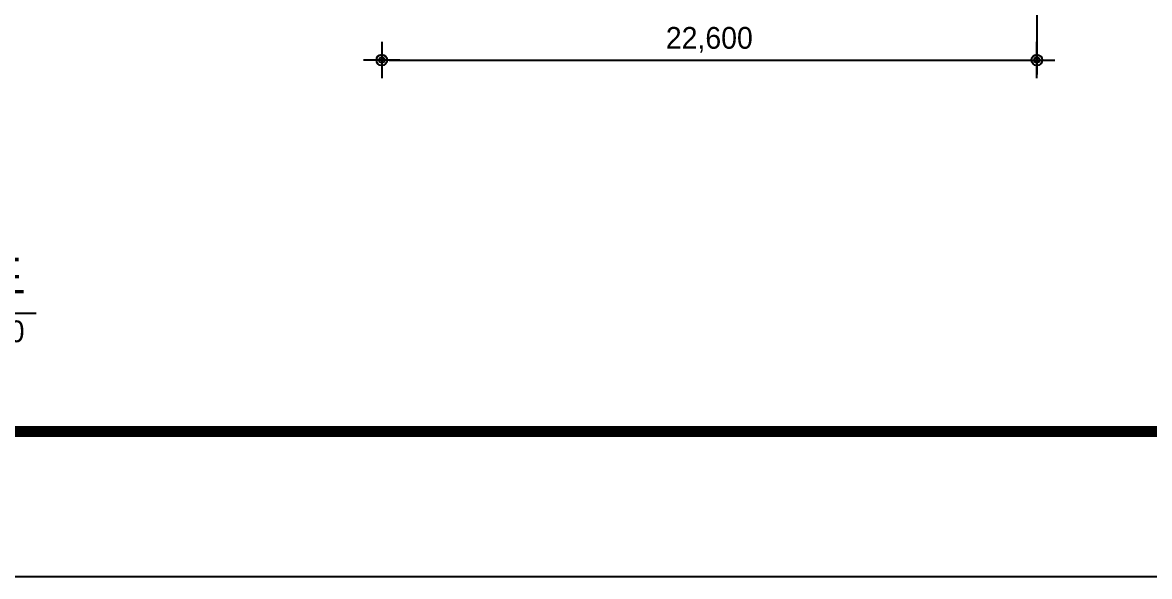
# Model space of a CAD drawing. Header units: metres. Extents: x 630750 to 860239, y 578133 to 726633.
# Drawn here: x 735510 to 774389, y 578133 to 597237 of the extents above; entities that cross this region are included whole.
import ezdxf
from ezdxf.enums import TextEntityAlignment as Align

# ---------------------------------------------------------------- set-up
doc = ezdxf.new("R2010")
doc.units = ezdxf.units.M
doc.header["$LTSCALE"] = 300
doc.layers.get('Defpoints').update_dxf_attribs({"color": 8})
for name, color, linetype in [('001dmp-FORM', 7, 'Continuous'), ('003dmp-TIT', 2, 'Continuous'), ('A-DIM', 7, 'Continuous'), ('DIM', 7, 'Continuous')]:
    doc.layers.add(name, color=color, linetype=linetype)
doc.styles.add('TEXT(돋음)', font='')
doc.styles.add('돋움', font='')
doc.styles.get('TEXT(돋음)').set_extended_font_data('Dotum')
doc.styles.get('돋움').set_extended_font_data('Dotum')
doc.dimstyles.new('DIM250', dxfattribs={"dimscale": 250, "dimtxt": 3, "dimasz": 1, "dimexe": 2, "dimexo": 3, "dimgap": 1, "dimtad": 1, "dimdec": 0, "dimzin": 0, "dimdsep": 46, "dimlunit": 6, "dimtxsty": 'TEXT(돋음)', "dimblk": 'Z_DOT', "dimcen": 2.5, "dimdle": 2, "dimclrd": 256, "dimclre": 256, "dimclrt": 3, "dimadec": 0, "dimazin": 0, "dimtfac": 1, "dimtdec": 0, "dimtix": 1, "dimtmove": 2, "dimatfit": 3, "dimldrblk": 'Z_DOT', "dimfxl": 1, "dimtolj": 1, "dimtzin": 0, "dimarcsym": 0})

# ---------------------------------------------------------------- blocks, each defined once
blk = doc.blocks.new('Z_DOT')
at = {"layer": 'DIM', "color": 7}
for p, q in [((0, -2.5), (0, 2.5)), ((-2.5, 0), (2.5, 0))]:
    blk.add_line(p, q, dxfattribs=at)
for radius in [0.75, 0.375]:
    blk.add_circle((0, 0), radius, dxfattribs=at)
blk = doc.blocks.new('*D46')
at = {"layer": 'A-DIM', "lineweight": -2, "transparency": 16777216}
for p, q in [((770504, 599220), (770504, 595442)), ((747904, 595889), (747904, 595442)), ((748154, 595942), (770254, 595942))]:
    blk.add_line(p, q, dxfattribs=at)
at = {"layer": 'Defpoints', "color": 0, "transparency": 16777216}
for p in [(770504, 599970), (747904, 596639), (770504, 595942)]:
    blk.add_point(p, dxfattribs=at)
at = {"layer": 'A-DIM', "lineweight": -2, "transparency": 16777216, "xscale": 250, "yscale": 250, "zscale": 250, "rotation": 180}
blk.add_blockref('Z_DOT', (747904, 595942), dxfattribs=at)
at = {"layer": 'A-DIM', "lineweight": -2, "transparency": 16777216, "xscale": 250, "yscale": 250, "zscale": 250}
blk.add_blockref('Z_DOT', (770504, 595942), dxfattribs=at)
at = {"layer": 'A-DIM', "color": 3, "transparency": 16777216, "insert": (759204, 596639), "char_height": 750, "attachment_point": 5, "style": 'TEXT(돋음)'}
blk.add_mtext('\\A1;22,600', dxfattribs=at)
blk = doc.blocks.new('xref-sheet(건축)')
at = {"layer": '001dmp-FORM', "color": 30}
blk.add_lwpolyline([(8410, 5940), (0, 5940), (0, 0), (8410, 0)], close=True, dxfattribs=at)
at = {"layer": '001dmp-FORM', "const_width": 15}
blk.add_lwpolyline([(300, 200), (300, 5740), (8210, 5740), (8210, 200)], close=True, dxfattribs=at)

msp = doc.modelspace()

# ---------------------------------------------------------------- linework, layer by layer
at = {"layer": '003dmp-TIT'}
msp.add_line((722023.1, 587211.7, 0), (735976.9, 587211.7, 0), dxfattribs=at)

# ---------------------------------------------------------------- block references
at = {"xscale": 24.9999912600033, "yscale": 24.99999123637099, "zscale": 24.99999123690949}
msp.add_blockref('xref-sheet(건축)', (630750, 578132.8), dxfattribs=at)

# ---------------------------------------------------------------- texts
at = {"layer": '003dmp-TIT', "style": '돋움'}
msp.add_text('5층 평면도', height=1250, rotation=0, dxfattribs=at).set_placement((735636.2, 587461.7, 0), align=Align.BOTTOM_RIGHT)
at = {"layer": '003dmp-TIT', "color": 3, "style": '돋움'}
msp.add_text('축척 : 1/500', height=750, rotation=0, dxfattribs=at).set_placement((735579.4, 586961.7, 0), align=Align.TOP_RIGHT)

# ---------------------------------------------------------------- dimensions: what is measured, and where the dimension line sits
at = {"layer": 'A-DIM'}
dim = msp.add_linear_dim(base=(770504.4, 595941.7, 0), p1=(747904.4, 596638.7, 0), p2=(770504.4, 599969.6, 0), dimstyle='DIM250', dxfattribs=at)
dim.commit()
dim.dimension.update_dxf_attribs({"geometry": '*D46', "text_midpoint": (759204.4, 596639.5, 0)})

doc.saveas('drawing.dxf')
